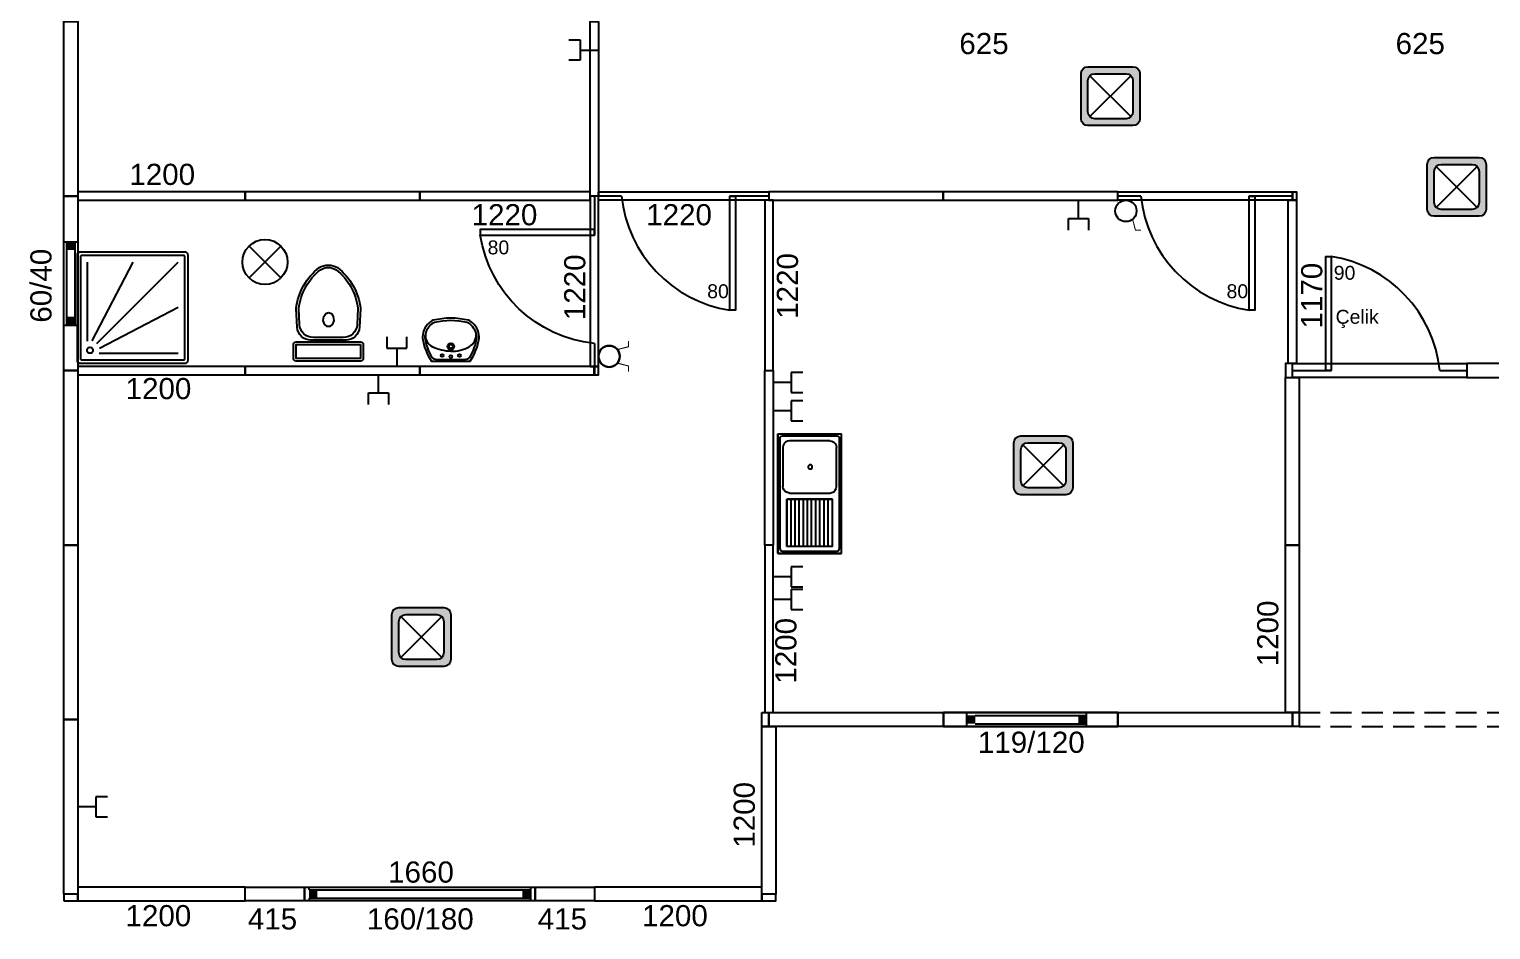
# Model space of a CAD drawing. Header units: millimetres. Extents: x 201962 to 221859, y -224854 to -197588.
# Drawn here: x 207642 to 208693, y -204849 to -204201 of the extents above; entities that cross this region are included whole.
import ezdxf

# ---------------------------------------------------------------- set-up
doc = ezdxf.new("R2010")
doc.units = ezdxf.units.MM
doc.header["$MEASUREMENT"] = 0
doc.linetypes.add('DASHED', pattern=[0.75, 0.5, -0.25])
for name, color, linetype in [('1', 250, 'Continuous'), ('Block1', 255, 'Continuous'), ('DUVAR', 7, 'Continuous'), ('KAPI-PEN', 3, 'Continuous'), ('OLCU', 2, 'Continuous'), ('PANO', 11, 'Continuous'), ('TEFRIS', 4, 'Continuous')]:
    doc.layers.add(name, color=color, linetype=linetype)
doc.styles.get("Standard").update_dxf_attribs({"font": 'arial.ttf'})

# ---------------------------------------------------------------- blocks, each defined once
blk = doc.blocks.new('110')
blk.add_lwpolyline([(74265.2, -40100.5), (74265.2, -40226), (74275.2, -40226), (74275.2, -40100.5)], close=True)
blk = doc.blocks.new('sfjh')
at = {"layer": 'PANO', "color": 1}
for p, q in [((-19665, -7182.8), (-19665, -7242.8)), ((-19659, -7182.8), (-19659, -7242.8))]:
    blk.add_line(p, q, dxfattribs=at)
for points in [[(-19667, -7182.8), (-19657, -7182.8)], [(-19667, -7242.8), (-19657, -7242.8)]]:
    blk.add_lwpolyline(points, dxfattribs=at)
for points in [[(-19665, -7182.8), (-19665, -7188.8), (-19659, -7182.8), (-19659, -7188.8)], [(-19665, -7242.8), (-19665, -7236.8), (-19659, -7242.8), (-19659, -7236.8)]]:
    blk.add_solid(points, dxfattribs=at)
blk = doc.blocks.new('gfj')
at = {"layer": 'Block1', "color": 1}
for p, q in [((-3418.2, -20535), (-3418.2, -20533)), ((-3418.2, -20541), (-3418.2, -20543))]:
    blk.add_line(p, q, dxfattribs=at)
at = {"layer": 'PANO', "color": 1}
for p, q in [((-3418.2, -20535), (-3258.7, -20535)), ((-3418.2, -20541), (-3258.7, -20541))]:
    blk.add_line(p, q, dxfattribs=at)
blk.add_lwpolyline([(-3258.7, -20543), (-3258.7, -20533)], dxfattribs=at)
for points in [[(-3418.2, -20541), (-3412.2, -20541), (-3418.2, -20535), (-3412.2, -20535)], [(-3258.7, -20541), (-3264.7, -20541), (-3258.7, -20535), (-3264.7, -20535)]]:
    blk.add_solid(points, dxfattribs=at)
blk = doc.blocks.new('rth')
at = {"layer": 'PANO', "color": 1}
for p, q in [((-20063, -6885.5), (-19983, -6885.5)), ((-20063, -6891.5), (-19983, -6891.5))]:
    blk.add_line(p, q, dxfattribs=at)
for points in [[(-20069, -6893.5), (-20069, -6883.5)], [(-19983, -6893.5), (-19983, -6883.5)]]:
    blk.add_lwpolyline(points, dxfattribs=at)
for points in [[(-20069, -6891.5), (-20063, -6891.5), (-20069, -6885.5), (-20063, -6885.5)], [(-19983, -6891.5), (-19989, -6891.5), (-19983, -6885.5), (-19989, -6885.5)]]:
    blk.add_solid(points, dxfattribs=at)
blk = doc.blocks.new('113')
for points in [[(74265.2, -40728), (74265.2, -40853.5), (74275.2, -40853.5), (74275.2, -40728)], [(74265.2, -40728), (74265.2, -40853.5), (74275.2, -40853.5), (74275.2, -40728)], [(74275.2, -40853.5), (74275.2, -40728), (74265.2, -40728), (74265.2, -40853.5)]]:
    blk.add_lwpolyline(points, close=True)
at = {"layer": 'KAPI-PEN'}
for points in [[(74270.2, -40728), (74270.2, -40756)], [(74270.2, -40834), (74270.2, -40853.5)]]:
    blk.add_lwpolyline(points, dxfattribs=at)
blk.add_lwpolyline([(74270.2, -40834, -0.341049), (74188.2, -40756), (74270.2, -40756), (74270.2, -40752), (74188.2, -40752), (74188.2, -40756)], format="xyb", dxfattribs=at)
blk = doc.blocks.new('D')
blk.add_lwpolyline([(69161.3, -39614.6), (69286.8, -39614.6), (69286.8, -39608.6), (69161.3, -39608.6)], close=True)
blk = doc.blocks.new('LAVABO')
at = {"layer": 'TEFRIS'}
for points in [[(13.9, 0, 0.112842), (20.4, 16.5, 0.051406), (20.4, 17.4, 0.218961), (14.4, 28.5, 0.113197), (12.7, 29.3, 0.122001), (-12.7, 29.3, 0.113197), (-14.4, 28.5, 0.218961), (-20.4, 17.4, 0.051406), (-20.4, 16.5, 0.112842), (-13.9, 0)], [(10, 1.2, 0.248162), (13.8, 2.8, 0.097547), (18.6, 16.6, 0.057084), (18.6, 17.5, 0.205938), (13.7, 26.7, 0.12541), (11.8, 27.7, 0.11725), (-11.8, 27.7, 0.12541), (-13.7, 26.7, 0.174088), (-18.3, 19.3, 0.114282), (-18.6, 16.6, 0.097547), (-13.8, 2.8, 0.248162), (-10, 1.2)]]:
    blk.add_lwpolyline(points, format="xyb", close=True, dxfattribs=at)
blk.add_lwpolyline([(-18.3, 19.3, 0.321438), (-13.2, 10.3, 0.098457), (0, 7.1, 0.139763), (13.2, 10.3, 0.277065), (18.3, 19.3)], format="xyb", dxfattribs=at)
for centre, radius in [((0, 10.5), 2.31), ((0, 10.5), 1.42), ((-6.2, 4), 0.923), ((0, 3.2), 1.08), ((6.2, 4), 0.923)]:
    blk.add_circle(centre, radius, dxfattribs=at)
blk = doc.blocks.new('LAV')
at = {"xscale": -1}
blk.add_blockref('LAVABO', (0, 22), dxfattribs=at)
blk = doc.blocks.new('DUS')
at = {"layer": 'TEFRIS'}
for p, q in [((-1.61, 0.67), (-73.05, 0.67)), ((-75.33, -1.61), (-75.33, -73.05)), ((-73.05, -2.37), (-73.05, -72.29)), ((-2.37, -1.61), (-72.29, -1.61)), ((-14.48, -6.17), (-68.49, -6.17)), ((-14.64, -9.62), (-68.49, -37.66)), ((-1.61, -72.29), (-1.61, -2.37)), ((0.67, -73.05), (0.67, -1.61)), ((-12.87, -12.87), (-68.49, -68.49)), ((-9.62, -14.64), (-37.66, -68.49)), ((-6.17, -68.49), (-6.17, -14.48)), ((-73.05, -75.33), (-1.61, -75.33)), ((-72.29, -73.05), (-2.37, -73.05))]:
    blk.add_line(p, q, dxfattribs=at)
blk.add_circle((-8.2, -8.2), 2.03, dxfattribs=at)
for centre, radius, start, end in [((-73.05, -1.61), 2.28, 90, 180), ((-1.61, -1.61), 2.28, 0, 90), ((-72.29, -2.37), 0.76, 90, 180), ((-2.37, -2.37), 0.76, 360, 90), ((-73.05, -73.05), 2.28, 180, 270), ((-72.29, -72.29), 0.76, 180, 270), ((-2.37, -72.29), 0.76, 270, 0), ((-1.61, -73.05), 2.28, 270, 360)]:
    blk.add_arc(centre, radius, start, end, dxfattribs=at)
blk = doc.blocks.new('DUŞ')
at = {"rotation": 90}
blk.add_blockref('DUS', (0.67, 1.61), dxfattribs=at)
blk = doc.blocks.new('KLOZET')
at = {"layer": 'TEFRIS'}
for p, q in [((-15, 12.4), (-13.8, 12.4)), ((-15, -12.4), (-13.8, -12.4))]:
    blk.add_line(p, q, dxfattribs=at)
for points in [[(-67.2, -6.6, 0.199825), (-37.9, -23.2), (-24.4, -22.4, 0.397632), (-15, -12.4), (-15, 12.4, 0.397632), (-24.4, 22.4), (-37.9, 23.2, 0.199825), (-67.2, 6.6, 0.284389)], [(-37.8, -21.3), (-26.4, -20.7, 0.398989), (-16.9, -10.7), (-16.9, 10.7, 0.398989), (-26.4, 20.7), (-37.8, 21.3, 0.197715), (-65.7, 5.6, 0.284389), (-65.7, -5.6, 0.197715)], [(-2, -25.1, 0.414214), (0, -23.1), (0, 23.1, 0.414214), (-2, 25.1), (-11.8, 25.1, 0.414214), (-13.8, 23.1), (-13.8, -23.1, 0.414214), (-11.8, -25.1)]]:
    blk.add_lwpolyline(points, format="xyb", close=True, dxfattribs=at)
blk.add_lwpolyline([(-11.9, -23.2), (-1.9, -23.2), (-1.9, 23.2), (-11.9, 23.2)], close=True, dxfattribs=at)
at = {"layer": 'TEFRIS', "linetype": 'Continuous'}
blk.add_polyline3d([(-35, -0.1, 0), (-34.2, -2.2, 0), (-32, -3.6, 0), (-29.1, -3.9, 0), (-26.5, -3, 0), (-24.9, -1.2, 0), (-24.9, 0.9, 0), (-26.5, 2.7, 0), (-29.1, 3.6, 0), (-32, 3.3, 0), (-34.2, 1.9, 0), (-35, -0.1, 0)], dxfattribs=at)
blk = doc.blocks.new('EVYE')
at = {"layer": 'TEFRIS'}
for p, q in [((-45.2, 24.7), (40.8, 24.7)), ((-45.2, 24.7), (-45.2, -21.3)), ((-41.7, 23.2), (37.3, 23.2)), ((40.8, 24.7), (40.8, -21.3)), ((-40.2, -12.8, -1.5), (-40.2, 16.2, -1.5)), ((-35.4, 21, -1.5), (-7.4, 21, -1.5)), ((35.8, 18.1, -1.7), (1.9, 18.1, -1.7)), ((1.9, 18.1, -1.7), (1.9, -14.6, -1.7)), ((35.8, 15.1, -1.7), (1.9, 15.1, -1.7)), ((35.8, 12.2, -1.7), (1.9, 12.2, -1.7)), ((35.8, -14.6, -1.7), (35.8, 18.1, -1.7)), ((35.8, 9.2, -1.7), (1.9, 9.2, -1.7)), ((35.8, 6.2, -1.7), (1.9, 6.2, -1.7)), ((35.8, 3.2, -1.7), (1.9, 3.2, -1.7)), ((35.8, 0.3, -1.7), (1.9, 0.3, -1.7)), ((35.8, -2.7, -1.7), (1.9, -2.7, -1.7)), ((35.8, -5.7, -1.7), (1.9, -5.7, -1.7)), ((35.8, -8.6, -1.7), (1.9, -8.6, -1.7)), ((37.3, -19.8), (-41.8, -19.8)), ((35.8, -11.6, -1.7), (1.9, -11.6, -1.7)), ((35.8, -14.6, -1.7), (1.9, -14.6, -1.7)), ((40.8, -21.3), (-45.2, -21.3))]:
    blk.add_line(p, q, dxfattribs=at)
blk.add_circle((-21.4, 1.3, -4.5), 1.49, dxfattribs=at)
for points, invisible_edges in [([(-38.2, -16.7, -1.5), (-79.5, 21.7, -1.5), (-39.3, -15.6, -1.5)], 3), ([(-39.3, -15.6, -1.5), (-79.5, 21.7, -1.5), (-40, -14.3, -1.5)], 3), ([(-40, -14.3, -1.5), (-79.5, 21.7, -1.5), (-40.2, -12.8, -1.5)], 3), ([(37.3, 23.2), (40.8, 24.7), (-45.2, 24.7)], 13), ([(37.3, 23.2), (-45.2, 24.7), (37.3, 23.2)], 3), ([(-45.2, 24.7), (-41.7, 23.2), (37.3, 23.2)], 13), ([(-43.6, 22), (-45.2, 24.7), (-43.1, 22.6)], 3), ([(-43.7, -17.8), (-45.2, 24.7), (-43.7, 21.2)], 3), ([(-43.1, 22.6), (-45.2, 24.7), (-42.5, 23)], 3), ([(-42.5, 23), (-45.2, 24.7), (-41.8, 23.2)], 3), ([(-43.7, 21.2), (-45.2, 24.7), (-43.7, 21.2)], 3), ([(-43.7, 21.2), (-45.2, 24.7), (-43.6, 22)], 3), ([(-43.7, -17.8), (-45.2, 24.7), (-43.7, -17.8)], 3), ([(-41.8, 23.2), (40.8, 24.7), (-41.7, 23.2)], 3), ([(-4.6, -16.7, -1.5), (36.7, 21.7, -1.5), (-3.5, -15.6, -1.5)], 3), ([(-3.5, -15.6, -1.5), (36.7, 21.7, -1.5), (-2.9, -14.3, -1.5)], 3), ([(-2.9, -14.3, -1.5), (36.7, 21.7, -1.5), (-2.6, -12.8, -1.5)], 3), ([(-2.6, -12.8, -1.5), (36.7, 21.7, -1.5), (-2.6, 16.2, -1.5)], 3), ([(38.1, 23), (40.8, 24.7), (37.3, 23.2)], 3), ([(38.7, 22.6), (40.8, 24.7), (38.1, 23)], 3), ([(39.1, 22), (40.8, 24.7), (38.7, 22.6)], 3), ([(39.3, 21.2), (40.8, 24.7), (39.1, 22)], 3), ([(39.3, -17.8), (40.8, -21.3), (40.8, 24.7)], 13), ([(39.3, -17.8), (40.8, 24.7), (39.3, -17.8)], 3), ([(39.3, -17.8), (40.8, 24.7), (39.3, 21.2)], 3), ([(39.3, 21.2), (40.8, 24.7), (39.3, 21.2)], 3), ([(-35.4, 21, -1.5), (-80.6, 20.6, -1.5), (-36.9, 20.8, -1.5)], 3), ([(-36.9, 20.8, -1.5), (-80.6, 20.6, -1.5), (-38.2, 20.1, -1.5)], 3), ([(-38.2, 20.1, -1.5), (-79.5, -18.3, -1.5), (-39.3, 19, -1.5)], 3), ([(-39.3, 19, -1.5), (-79.5, -18.3, -1.5), (-40, 17.7, -1.5)], 3), ([(-40, 17.7, -1.5), (-79.5, -18.3, -1.5), (-40.2, 16.2, -1.5)], 3), ([(-7.4, 21, -1.5), (37.8, 20.6, -1.5), (-5.9, 20.8, -1.5)], 3), ([(-5.9, 20.8, -1.5), (37.8, 20.6, -1.5), (-4.6, 20.1, -1.5)], 3), ([(-4.6, 20.1, -1.5), (36.7, -18.3, -1.5), (-3.5, 19, -1.5)], 3), ([(-3.5, 19, -1.5), (36.7, -18.3, -1.5), (-2.9, 17.7, -1.5)], 3), ([(-2.9, 17.7, -1.5), (36.7, -18.3, -1.5), (-2.6, 16.2, -1.5)], 3), ([(1.9, -14.6, -1.7), (1.9, 18.1, -1.7), (35.8, 18.1, -1.7)], 12), ([(-36.9, -17.4, -1.5), (-80.6, -17.2, -1.5), (-38.2, -16.7, -1.5)], 3), ([(-35.4, -17.6, -1.5), (-80.6, -17.2, -1.5), (-36.9, -17.4, -1.5)], 3), ([(-43.6, -18.6), (-45.2, -21.3), (-43.7, -17.8)], 3), ([(-43.1, -19.2), (-45.2, -21.3), (-43.6, -18.6)], 3), ([(-42.5, -19.6), (-45.2, -21.3), (-43.1, -19.2)], 3), ([(-41.8, -19.8), (-45.2, -21.3), (-42.5, -19.6)], 3), ([(-41.7, -19.8), (-45.2, -21.3), (-41.8, -19.8)], 3), ([(-35.4, -17.6, -1.5), (37.7, -17.6, -1.5), (-7.4, -17.6, -1.5)], 3), ([(-7.4, -17.6, -1.5), (37.8, -17.2, -1.5), (-5.9, -17.4, -1.5)], 3), ([(-5.9, -17.4, -1.5), (37.8, -17.2, -1.5), (-4.6, -16.7, -1.5)], 3), ([(37.3, -19.8), (40.8, -21.3), (38.1, -19.6)], 3), ([(37.3, -19.8), (40.8, -21.3), (37.3, -19.8)], 3), ([(38.1, -19.6), (40.8, -21.3), (38.7, -19.2)], 3), ([(38.7, -19.2), (40.8, -21.3), (39.1, -18.6)], 3), ([(39.1, -18.6), (40.8, -21.3), (39.3, -17.8)], 3)]:
    blk.add_3dface(points, dxfattribs=dict(at, invisible_edges=invisible_edges))
blk = doc.blocks.new('GLOP')
at = {"layer": 'DUVAR', "color": 1}
for p, q in [((11.4, -11.4), (-11.4, 11.4)), ((11.4, 11.4), (-11.4, -11.4))]:
    blk.add_line(p, q, dxfattribs=at)
blk.add_circle((0, 0), 16.2, dxfattribs=at)
blk = doc.blocks.new('ANAHTAR')
at = {"layer": 'OLCU', "color": 20, "const_width": 0.735}
blk.add_lwpolyline([(-6.1, -4.9), (-13.8, -6.9), (-13.8, -11)], dxfattribs=at)
at = {"layer": 'OLCU', "color": 20}
blk.add_circle((0, 0), 7.67, dxfattribs=at)
blk = doc.blocks.new('TELPRIZ')
at = {"layer": 'DUVAR', "color": 1}
for p, q in [((-7.2, 21.4), (-7.2, 13.1)), ((7.2, 13.1), (7.2, 21.4)), ((-7.2, 13.1), (7.2, 13.1)), ((0, 13.1), (0, 0))]:
    blk.add_line(p, q, dxfattribs=at)

msp = doc.modelspace()

# ---------------------------------------------------------------- hatches: boundary and pattern name
at = {"layer": 'Block1'}
h = msp.add_hatch(color=0, dxfattribs=at)
edge = h.paths.add_edge_path()
edge.add_line((208403.007, -204228.35), (208435.367, -204228.35))
edge.add_arc((208435.367, -204233.35), 5, 0, 90, ccw=False)
edge.add_line((208440.367, -204233.35), (208440.367, -204265.71))
edge.add_arc((208435.367, -204265.71), 5, 270, 360, ccw=False)
edge.add_line((208435.367, -204270.71), (208403.007, -204270.71))
edge.add_arc((208403.007, -204265.71), 5, 180, 270, ccw=False)
edge.add_line((208398.007, -204265.71), (208398.007, -204233.35))
edge.add_arc((208403.007, -204233.35), 5, 90, 180, ccw=False)
edge = h.paths.add_edge_path(flags=16)
edge.add_line((208408.007, -204233.35), (208430.367, -204233.35))
edge.add_arc((208430.367, -204238.35), 5, 0, 90, ccw=False)
edge.add_line((208435.367, -204238.35), (208435.367, -204260.71))
edge.add_arc((208430.367, -204260.71), 5, 270, 360, ccw=False)
edge.add_line((208430.367, -204265.71), (208408.007, -204265.71))
edge.add_arc((208408.007, -204260.71), 5, 180, 270, ccw=False)
edge.add_line((208403.007, -204260.71), (208403.007, -204238.35))
edge.add_arc((208408.007, -204238.35), 5, 90, 180, ccw=False)
h = msp.add_hatch(color=0, dxfattribs=at)
edge = h.paths.add_edge_path()
edge.add_line((208651.988, -204293.588), (208684.348, -204293.588))
edge.add_arc((208684.348, -204298.588), 5, 0, 90, ccw=False)
edge.add_line((208689.348, -204298.588), (208689.348, -204330.948))
edge.add_arc((208684.348, -204330.948), 5, 270, 360, ccw=False)
edge.add_line((208684.348, -204335.948), (208651.988, -204335.948))
edge.add_arc((208651.988, -204330.948), 5, 180, 270, ccw=False)
edge.add_line((208646.988, -204330.948), (208646.988, -204298.588))
edge.add_arc((208651.988, -204298.588), 5, 90, 180, ccw=False)
edge = h.paths.add_edge_path(flags=16)
edge.add_line((208656.988, -204298.588), (208679.348, -204298.588))
edge.add_arc((208679.348, -204303.588), 5, 0, 90, ccw=False)
edge.add_line((208684.348, -204303.588), (208684.348, -204325.948))
edge.add_arc((208679.348, -204325.948), 5, 270, 360, ccw=False)
edge.add_line((208679.348, -204330.948), (208656.988, -204330.948))
edge.add_arc((208656.988, -204325.948), 5, 180, 270, ccw=False)
edge.add_line((208651.988, -204325.948), (208651.988, -204303.588))
edge.add_arc((208656.988, -204303.588), 5, 90, 180, ccw=False)
h = msp.add_hatch(color=0, dxfattribs=at)
edge = h.paths.add_edge_path()
edge.add_line((208354.778, -204493.814), (208387.138, -204493.814))
edge.add_arc((208387.138, -204498.814), 5, 0, 90, ccw=False)
edge.add_line((208392.138, -204498.814), (208392.138, -204531.174))
edge.add_arc((208387.138, -204531.174), 5, 270, 360, ccw=False)
edge.add_line((208387.138, -204536.174), (208354.778, -204536.174))
edge.add_arc((208354.778, -204531.174), 5, 180, 270, ccw=False)
edge.add_line((208349.778, -204531.174), (208349.778, -204498.814))
edge.add_arc((208354.778, -204498.814), 5, 90, 180, ccw=False)
edge = h.paths.add_edge_path(flags=16)
edge.add_line((208359.778, -204498.814), (208382.138, -204498.814))
edge.add_arc((208382.138, -204503.814), 5, 0, 90, ccw=False)
edge.add_line((208387.138, -204503.814), (208387.138, -204526.174))
edge.add_arc((208382.138, -204526.174), 5, 270, 360, ccw=False)
edge.add_line((208382.138, -204531.174), (208359.778, -204531.174))
edge.add_arc((208359.778, -204526.174), 5, 180, 270, ccw=False)
edge.add_line((208354.778, -204526.174), (208354.778, -204503.814))
edge.add_arc((208359.778, -204503.814), 5, 90, 180, ccw=False)
h = msp.add_hatch(color=0, dxfattribs=at)
edge = h.paths.add_edge_path()
edge.add_line((207907.398, -204617.391), (207939.758, -204617.391))
edge.add_arc((207939.758, -204622.391), 5, 0, 90, ccw=False)
edge.add_line((207944.758, -204622.391), (207944.758, -204654.751))
edge.add_arc((207939.758, -204654.751), 5, 270, 360, ccw=False)
edge.add_line((207939.758, -204659.751), (207907.398, -204659.751))
edge.add_arc((207907.398, -204654.751), 5, 180, 270, ccw=False)
edge.add_line((207902.398, -204654.751), (207902.398, -204622.391))
edge.add_arc((207907.398, -204622.391), 5, 90, 180, ccw=False)
edge = h.paths.add_edge_path(flags=16)
edge.add_line((207912.398, -204622.391), (207934.758, -204622.391))
edge.add_arc((207934.758, -204627.391), 5, 0, 90, ccw=False)
edge.add_line((207939.758, -204627.391), (207939.758, -204649.751))
edge.add_arc((207934.758, -204649.751), 5, 270, 360, ccw=False)
edge.add_line((207934.758, -204654.751), (207912.398, -204654.751))
edge.add_arc((207912.398, -204649.751), 5, 180, 270, ccw=False)
edge.add_line((207907.398, -204649.751), (207907.398, -204627.391))
edge.add_arc((207912.398, -204627.391), 5, 90, 180, ccw=False)

# ---------------------------------------------------------------- linework, layer by layer
at = {"elevation": -4.5}
for points in [[(207676.504, -204321.412), (207676.504, -204446.912), (207666.504, -204446.912), (207666.504, -204321.412)], [(207666.504, -204446.912), (207666.504, -204321.412), (207676.504, -204321.412), (207676.504, -204446.912)], [(207797.004, -204318.412), (207676.504, -204318.412), (207676.504, -204324.412), (207797.004, -204324.412)], [(207922.504, -204324.412), (208045.004, -204324.412), (208045.004, -204318.412), (207922.504, -204318.412)], [(208045.004, -204321.412), (208045.004, -204443.912), (208051.004, -204443.912), (208051.004, -204321.412)], [(208045.004, -204321.412), (208045.004, -204443.912), (208051.004, -204443.912), (208051.004, -204321.412)], [(208051.004, -204443.912), (208051.004, -204321.412), (208045.004, -204321.412), (208045.004, -204443.912)], [(208173.504, -204324.412), (208051.003, -204324.412), (208051.003, -204318.412), (208173.504, -204318.412)], [(208173.504, -204324.412), (208051.003, -204324.412), (208051.003, -204318.412), (208173.504, -204318.412)], [(208051.003, -204318.412), (208173.504, -204318.412), (208173.504, -204324.412), (208051.003, -204324.412)], [(208176.504, -204446.912), (208176.504, -204324.412), (208170.504, -204324.412), (208170.504, -204446.912)], [(208550.004, -204324.412), (208424.503, -204324.412), (208424.503, -204318.412), (208550.004, -204318.412)], [(208550.004, -204324.412), (208424.503, -204324.412), (208424.503, -204318.412), (208550.004, -204318.412)], [(208424.503, -204318.412), (208550.004, -204318.412), (208550.004, -204324.412), (208424.503, -204324.412)], [(208553.004, -204324.412), (208553.004, -204441.912), (208547.004, -204441.912), (208547.004, -204324.412)], [(207797.004, -204443.912), (207676.504, -204443.912), (207676.504, -204449.912), (207797.004, -204449.912)], [(208675.504, -204451.912), (208801.004, -204451.912), (208801.004, -204441.912), (208675.504, -204441.912)], [(208545.004, -204572.412), (208545.004, -204451.912), (208555.004, -204451.912), (208555.004, -204572.412)], [(208170.504, -204572.412), (208170.504, -204692.912), (208176.504, -204692.912), (208176.504, -204572.412)], [(208545.004, -204692.912), (208545.004, -204572.412), (208555.004, -204572.412), (208555.004, -204692.912)], [(208299.004, -204692.912), (208424.504, -204692.912), (208424.504, -204702.912), (208299.004, -204702.912)], [(208299.004, -204692.912), (208424.504, -204692.912), (208424.504, -204702.912), (208299.004, -204702.912)], [(208299.004, -204692.912), (208424.504, -204692.912), (208424.504, -204702.912), (208299.004, -204702.912)], [(208299.004, -204702.912), (208424.504, -204702.912), (208424.504, -204692.912), (208299.004, -204692.912)], [(208168.504, -204823.412), (208168.504, -204702.912), (208178.504, -204702.912), (208178.504, -204823.412)], [(207676.504, -204828.412), (207797.004, -204828.412), (207797.004, -204818.412), (207676.504, -204818.412)], [(207797.004, -204818.412), (207839.504, -204818.412), (207839.504, -204828.412), (207797.004, -204828.412)], [(208005.504, -204828.412), (207839.504, -204828.412), (207839.504, -204818.412), (208005.504, -204818.412)], [(208005.504, -204818.412), (208048.004, -204818.412), (208048.004, -204828.412), (208005.504, -204828.412)], [(208048.004, -204828.412), (208168.504, -204828.412), (208168.504, -204818.412), (208048.004, -204818.412)]]:
    msp.add_lwpolyline(points, close=True, dxfattribs=at)
at = {"layer": 'Block1', "color": 1}
for p, q in [((208433.902, -204234.814), (208404.471, -204264.245)), ((208404.471, -204234.814), (208433.902, -204264.245)), ((208682.884, -204300.052), (208653.453, -204329.483)), ((208653.453, -204300.052), (208682.884, -204329.483)), ((208385.673, -204500.278), (208356.242, -204529.709)), ((208356.242, -204500.278), (208385.673, -204529.709)), ((207938.293, -204623.855), (207908.862, -204653.286)), ((207908.862, -204623.855), (207938.293, -204653.286))]:
    msp.add_line(p, q, dxfattribs=at)
at = {"layer": 'Block1', "color": 1, "linetype": 'DASHED', "ltscale": 30}
for p, q in [((208555.004, -204692.912, -4.5), (209308.004, -204692.912, -4.5)), ((208555.004, -204702.912, -4.5), (209308.004, -204702.912, -4.5))]:
    msp.add_line(p, q, dxfattribs=at)
at = {"layer": 'Block1', "color": 0}
for points in [[(208403.007, -204228.35), (208435.367, -204228.35, -0.41421356), (208440.367, -204233.35), (208440.367, -204265.71, -0.41421356), (208435.367, -204270.71), (208403.007, -204270.71, -0.41421356), (208398.007, -204265.71), (208398.007, -204233.35, -0.41421356)], [(208408.007, -204233.35), (208430.367, -204233.35, -0.41421356), (208435.367, -204238.35), (208435.367, -204260.71, -0.41421356), (208430.367, -204265.71), (208408.007, -204265.71, -0.41421356), (208403.007, -204260.71), (208403.007, -204238.35, -0.41421356)], [(208651.988, -204293.588), (208684.348, -204293.588, -0.41421356), (208689.348, -204298.588), (208689.348, -204330.948, -0.41421356), (208684.348, -204335.948), (208651.988, -204335.948, -0.41421356), (208646.988, -204330.948), (208646.988, -204298.588, -0.41421356)], [(208656.988, -204298.588), (208679.348, -204298.588, -0.41421356), (208684.348, -204303.588), (208684.348, -204325.948, -0.41421356), (208679.348, -204330.948), (208656.988, -204330.948, -0.41421356), (208651.988, -204325.948), (208651.988, -204303.588, -0.41421356)], [(208354.778, -204493.814), (208387.138, -204493.814, -0.41421356), (208392.138, -204498.814), (208392.138, -204531.174, -0.41421356), (208387.138, -204536.174), (208354.778, -204536.174, -0.41421356), (208349.778, -204531.174), (208349.778, -204498.814, -0.41421356)], [(208359.778, -204498.814), (208382.138, -204498.814, -0.41421356), (208387.138, -204503.814), (208387.138, -204526.174, -0.41421356), (208382.138, -204531.174), (208359.778, -204531.174, -0.41421356), (208354.778, -204526.174), (208354.778, -204503.814, -0.41421356)], [(207907.398, -204617.391), (207939.758, -204617.391, -0.41421356), (207944.758, -204622.391), (207944.758, -204654.751, -0.41421356), (207939.758, -204659.751), (207907.398, -204659.751, -0.41421356), (207902.398, -204654.751), (207902.398, -204622.391, -0.41421356)], [(207912.398, -204622.391), (207934.758, -204622.391, -0.41421356), (207939.758, -204627.391), (207939.758, -204649.751, -0.41421356), (207934.758, -204654.751), (207912.398, -204654.751, -0.41421356), (207907.398, -204649.751), (207907.398, -204627.391, -0.41421356)]]:
    msp.add_lwpolyline(points, format="xyb", close=True, dxfattribs=at)
at = {"layer": 'DUVAR', "color": 1, "elevation": -4.5}
for points in [[(208550.004, -204318.412), (208553.004, -204318.412), (208553.004, -204324.412), (208550.004, -204324.412)], [(208051.004, -204443.912), (208048.004, -204443.912), (208048.004, -204449.912), (208051.004, -204449.912)], [(208550.004, -204441.912), (208545.004, -204441.912), (208545.004, -204451.912), (208550.004, -204451.912)], [(208168.504, -204692.912), (208173.504, -204692.912), (208173.504, -204702.912), (208168.504, -204702.912)], [(208550.004, -204692.912), (208555.004, -204692.912), (208555.004, -204702.912), (208550.004, -204702.912)], [(207666.504, -204828.412), (207676.504, -204828.412), (207676.504, -204823.412), (207666.504, -204823.412)], [(208168.504, -204828.412), (208178.504, -204828.412), (208178.504, -204823.412), (208168.504, -204823.412)]]:
    msp.add_lwpolyline(points, close=True, dxfattribs=at)
at = {"layer": 'KAPI-PEN', "elevation": -4.5}
for points in [[(208048.004, -204321.412), (208048.004, -204349.412)], [(208067.504, -204321.412), (208051.003, -204321.412)], [(208173.504, -204321.412), (208145.504, -204321.412)], [(208441.004, -204321.413), (208424.503, -204321.412)], [(208550.004, -204321.412), (208519.004, -204321.413)], [(208048.004, -204427.412), (208048.004, -204443.912)]]:
    msp.add_lwpolyline(points, dxfattribs=at)
for points in [[(208067.504, -204321.412, 0.34104855), (208145.504, -204403.412), (208145.504, -204321.412), (208149.504, -204321.412), (208149.504, -204403.412), (208145.504, -204403.412)], [(208441.004, -204321.413, 0.34104855), (208519.004, -204403.413), (208519.004, -204321.413), (208523.004, -204321.413), (208523.004, -204403.413), (208519.004, -204403.413)], [(208048.004, -204427.412, -0.34104855), (207966.004, -204349.412), (208048.004, -204349.412), (208048.004, -204345.412), (207966.004, -204345.412), (207966.004, -204349.412)]]:
    msp.add_lwpolyline(points, format="xyb", dxfattribs=at)

# ---------------------------------------------------------------- block references
at = {"xscale": -1}
for name, p, rotation in [('110', (133401.272, -244421.914, -4.5), 180), ('D', (168436.428, -135034.58, -4.5), 89.99999999999997), ('113', (167822.002, -130176.681, -4.5), 89.99999999999997), ('110', (133401.272, -244672.914, -4.5), 180), ('D', (168561.929, -135285.58, -4.5), 89.99999999999994), ('110', (133401.272, -244798.414, -4.5), 180), ('110', (168073.002, -130427.681, -4.5), 89.99999999999991), ('110', (168324.002, -130427.681, -4.5), 89.9999999999999), ('110', (133401.272, -244923.914, -4.5), 180)]:
    msp.add_blockref(name, p, dxfattribs=dict(at, rotation=rotation))
for p in [(138635.672, -164709.837, -4.5), (139012.172, -164709.837, -4.5), (139137.672, -164709.837, -4.5), (138635.672, -164835.337, -4.5), (138761.172, -164835.337, -4.5)]:
    msp.add_blockref('D', p)
at = {"layer": 'Block1', "color": 0}
for name, p in [('sfjh', (227333.495, -197171.389, -4.5)), ('rth', (228385.006, -197809.396, -4.5))]:
    msp.add_blockref(name, p, dxfattribs=at)
at = {"layer": 'Block1', "color": 1}
msp.add_blockref('gfj', (211260.997, -184285.456, -4.5), dxfattribs=at)
at = {"layer": 'TEFRIS', "lineweight": 25, "xscale": -1}
for p, rotation in [((208051.003, -204216.311, -4.5), 89.99999999999997), ((208396.209, -204324.412, -4.5), 180), ((207892.823, -204449.912, -4.5), 180)]:
    msp.add_blockref('TELPRIZ', p, dxfattribs=dict(at, rotation=rotation))
at = {"layer": 'TEFRIS', "lineweight": 25}
for name, p, rotation in [('ANAHTAR', (208430.261, -204332.081, -4.5), 90), ('ANAHTAR', (208058.672, -204436.667, -4.5), 180), ('TELPRIZ', (208176.504, -204455.559, -4.5), 270), ('TELPRIZ', (208176.504, -204475.839, -4.5), 270), ('TELPRIZ', (208176.504, -204595.24, -4.5), 270), ('TELPRIZ', (208176.504, -204611.607, -4.5), 270), ('TELPRIZ', (207676.504, -204760.662, -4.5), 270)]:
    msp.add_blockref(name, p, dxfattribs=dict(at, rotation=rotation))
for name, p in [('GLOP', (207811.126, -204368.829)), ('TELPRIZ', (207905.855, -204443.912, -4.5))]:
    msp.add_blockref(name, p, dxfattribs=at)
at = {"layer": 'TEFRIS', "xscale": 1.052631578946603, "yscale": 1.052631578946603, "zscale": 1.052631578946603, "rotation": 90}
msp.add_blockref('DUŞ', (207678.354, -204441.645), dxfattribs=at)
at = {"layer": 'TEFRIS', "xscale": -1}
for name, p, rotation in [('KLOZET', (207856.689, -204440.05), 89.99999999999991), ('EVYE', (208204.574, -204537.574, -2.8), 89.99999999999997)]:
    msp.add_blockref(name, p, dxfattribs=dict(at, rotation=rotation))
msp.add_blockref('LAV', (207944.8, -204462.024), dxfattribs=at)
at = {"layer": 'TEFRIS', "lineweight": 25, "xscale": -1}
msp.add_blockref('ANAHTAR', (208058.672, -204436.667, -4.5), dxfattribs=at)

# ---------------------------------------------------------------- texts
at = {"layer": '1', "color": 0, "lineweight": 25}
for s, p in [('625', (208310.504, -204219.262, -4.5)), ('625', (208624.254, -204219.262, -4.5)), ('1200', (207713.598, -204313.366, -4.5)), ('1220', (207959.754, -204342.398, -4.5)), ('1220', (208085.303, -204342.398, -4.5)), ('1200', (207710.901, -204467.457, -4.5)), ('119/120', (208323.841, -204721.853, -4.5)), ('1660', (207899.693, -204815.216, -4.5)), ('1200', (207710.823, -204846.593, -4.5)), ('415', (207798.814, -204848.908, -4.5)), ('160/180', (207884.417, -204848.908, -4.5)), ('415', (208007.314, -204848.908, -4.5)), ('1200', (208082.323, -204846.593, -4.5))]:
    msp.add_text(s, height=15.2174, dxfattribs=at).set_placement(p)
for s, p in [('60/40', (207657.618, -204412.448, -4.5)), ('1220', (208041.538, -204410.629, -4.5)), ('1220', (208194.49, -204409.662, -4.5)), ('1170', (208571.556, -204416.66, -4.5)), ('1200', (208539.915, -204659.601, -4.5)), ('1200', (208193.328, -204672.114, -4.5)), ('1200', (208163.415, -204790.101, -4.5))]:
    msp.add_text(s, height=15.2174, rotation=90, dxfattribs=at).set_placement(p)
at = {"layer": 'Block1', "color": 0, "linetype": 'Continuous'}
for s, p in [('80', (207971.25, -204363.301, -4.5)), ('90', (208579.787, -204381.548, -4.5)), ('80', (208129.183, -204394.817, -4.5)), ('80', (208502.683, -204394.818, -4.5)), ('Çelik', (208581.116, -204413.227, -4.5))]:
    msp.add_text(s, height=10, dxfattribs=at).set_placement(p)

doc.saveas('drawing.dxf')
